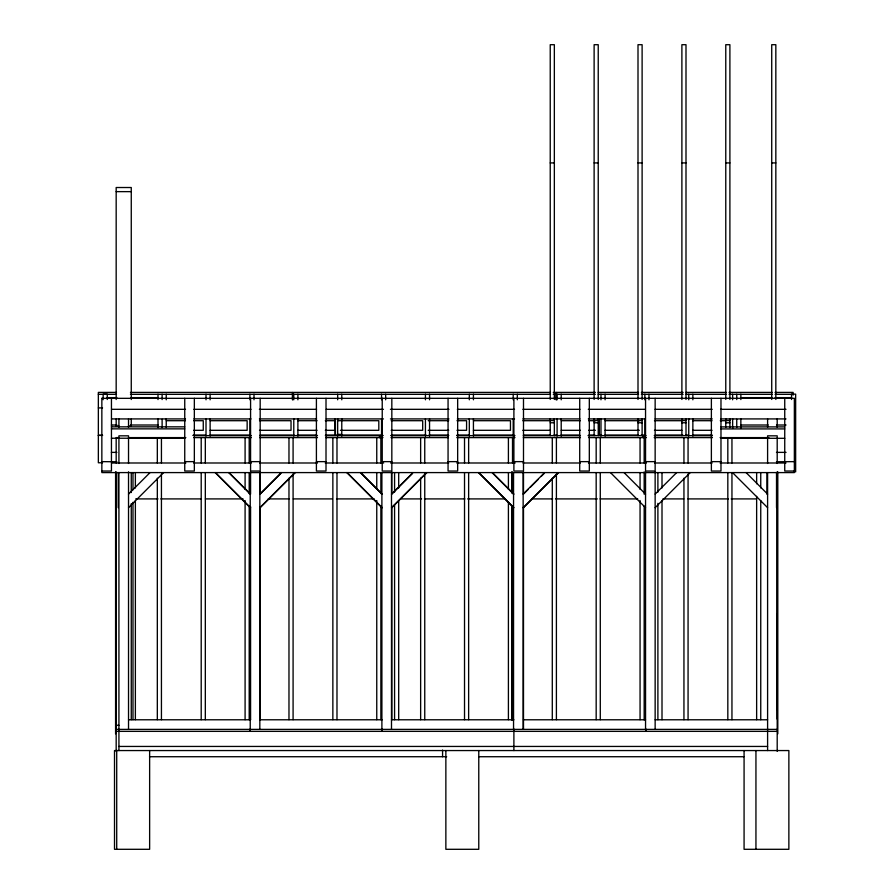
<?xml version="1.0" encoding="UTF-8"?>
<svg xmlns="http://www.w3.org/2000/svg" width="894" height="894" viewBox="0 0 894 894"><rect width="100%" height="100%" fill="white"/><g stroke="black" fill="none" stroke-linecap="round" stroke-linejoin="round"><path stroke-width="1.34" d="M128.524 494.103L150.036 472.591M128.524 507.68L163.613 472.591M259.83 494.103L281.342 472.591M280.716 473.563L260.176 494.103L260.176 471.831M259.83 507.68L294.919 472.591M260.176 507.68L295.266 472.591M391.494 494.103L413.006 472.591M412.369 473.563L391.829 494.103L391.829 471.831M391.494 507.68L426.583 472.591M391.829 507.68L426.919 472.591M523.146 494.103L544.658 472.591M528.376 489.208L523.493 494.103L523.493 471.831M530.332 487.252L538.154 479.43M541.093 476.502L544.021 473.563M523.146 507.68L558.236 472.591M523.493 507.68L558.582 472.591M655.146 494.103L676.657 472.591M655.146 507.68L690.235 472.591M550.235 162.92L554.347 162.92M594.119 162.92L598.231 162.92M638.003 162.92L642.115 162.92M681.887 162.92L686 162.92M725.772 162.92L729.895 162.92M771.723 162.92L775.836 162.92M116.175 191.64L131.262 191.64M116.499 392.399L98.351 392.399L98.351 462.768L102.542 462.768M130.457 392.399L292.405 392.399L292.405 399.752M550.492 392.399L292.751 392.399L292.751 399.752M553.274 392.399L556.057 392.399L556.057 399.752M595.393 392.399L556.403 392.399L556.403 399.752M598.175 392.399L638.562 392.399M641.344 392.399L683.128 392.399M685.91 392.399L726.286 392.399M729.079 392.399L772.248 392.399M775.031 392.399L793.134 392.399L793.134 395.114M98.351 394.332L116.499 394.332M130.457 394.332L292.405 394.332M292.751 394.332L550.492 394.332M553.274 394.332L556.057 394.332M556.403 394.332L595.393 394.332M598.175 394.332L638.562 394.332M641.344 394.332L683.128 394.332M685.91 394.332L726.286 394.332M729.079 394.332L772.248 394.332M775.031 394.332L793.134 394.332M107.269 397.629L116.868 397.629M130.58 397.629L158.003 397.629M740.858 397.629L772.36 397.629M775.098 397.629L791.536 397.629M101.849 398.333L794.353 398.311L794.353 472.591L101.849 472.591L101.849 398.311M98.351 407.943L102.542 407.876M111.605 409.318L185.494 409.318M193.864 409.318L251.013 409.318M259.383 409.318L316.543 409.318M326.299 409.318L383.459 409.318M390.432 409.318L448.989 409.318M457.348 409.318L514.508 409.318M522.867 409.318L579.949 409.318M588.297 409.318L645.379 409.318M655.123 409.318L712.205 409.318M720.564 409.318L785.994 409.318M111.605 418.917L185.494 418.917M193.864 418.917L251.013 418.917M259.383 418.917L316.543 418.917M326.299 418.917L383.459 418.917M390.432 418.917L448.989 418.917M457.348 418.917L514.508 418.917M522.867 418.917L579.949 418.917M588.297 418.917L645.379 418.917M655.123 418.917L712.205 418.917M720.564 418.917L785.994 418.917M550.235 420.56L554.347 420.56M594.119 420.56L598.231 420.56M638.003 420.56L642.115 420.56M681.887 420.56L686 420.56M725.772 420.56L729.895 420.56M166.239 420.705L185.438 420.705M193.663 420.705L203.262 420.705L203.262 430.305L193.663 430.305M210.124 420.705L247.146 420.705L247.146 430.305L210.124 430.305M259.495 420.705L291.031 420.705L291.031 430.305L259.495 430.305M297.892 420.705L317.091 420.705M325.315 420.705L334.915 420.705L334.915 430.305L325.315 430.305M337.664 420.705L378.81 420.705L378.81 430.305L340.402 430.305M391.147 420.705L422.694 420.705L422.694 430.305L391.147 430.305M428.181 420.705L448.743 420.705M456.979 420.705L466.579 420.705L466.579 430.305L456.979 430.305M473.429 420.705L510.463 420.705L510.463 430.305L473.429 430.305M522.8 420.705L550.235 420.705M561.208 420.705L580.407 420.705M588.632 420.705L595.493 420.705M605.093 420.705L639.378 420.705M654.464 420.705L681.887 420.705M692.861 420.705L712.06 420.705M720.285 420.705L725.772 420.705M550.235 422.773L554.347 422.773M594.119 422.773L598.231 422.773M638.003 422.773L642.115 422.773M681.887 422.773L686 422.773M725.772 422.773L729.895 422.773M111.381 425.008L116.868 425.008M130.58 425.008L158.003 425.008M740.858 425.008L768.248 425.008M776.473 425.008L786.061 425.008M118.924 426.047L116.175 426.047L116.175 419.062M128.524 426.047L131.262 426.047L131.262 419.062M111.448 426.84L184.745 426.84M720.977 426.896L784.742 426.896M111.448 428.863L184.745 428.863M720.977 428.919L784.742 428.919M297.892 430.305L317.091 430.305M428.181 430.305L448.743 430.305M522.8 430.305L550.235 430.305M561.208 430.305L580.407 430.305M588.632 430.305L595.493 430.305M605.093 430.305L639.378 430.305M654.464 430.305L681.887 430.305M692.861 430.305L712.06 430.305M337.664 434.395L341.776 434.395M98.351 435.322L102.531 435.322M193.037 435.322L205.575 435.322M209.755 435.322L250.13 435.322M259.875 435.322L294.696 435.322M297.478 435.322L316.968 435.322M325.327 435.322L335.071 435.322L335.071 418.895M338.2 435.322L335.418 435.322L335.418 418.895M340.994 435.322L382.788 435.322M391.147 435.322L425.98 435.322M428.762 435.322L448.263 435.322M456.622 435.322L469.16 435.322M473.339 435.322L513.748 435.322M523.504 435.322L549.966 435.322M554.146 435.322L556.94 435.322M561.119 435.322L579.223 435.322M588.978 435.322L594.555 435.322M601.863 435.322L599.069 435.322L599.069 418.895M604.657 435.322L638.16 435.322M640.953 435.322L645.144 435.322M654.922 435.322L682.837 435.322M685.631 435.322L688.425 435.322M692.615 435.322L712.16 435.322M98.351 435.389L102.542 435.389M193.283 435.389L205.843 435.389M210.034 435.389L250.521 435.389M260.299 435.389L292.405 435.389M296.931 435.389L316.431 435.389M326.187 435.389L338.725 435.389M341.508 435.389L381.917 435.389M391.661 435.389L426.494 435.389M429.276 435.389L448.788 435.389M457.147 435.389L469.685 435.389M473.865 435.389L514.262 435.389M524.018 435.389L550.492 435.389M553.274 435.389L556.057 435.389M560.583 435.389L580.083 435.389M588.431 435.389L595.393 435.389M598.175 435.389L600.969 435.389M605.137 435.389L638.562 435.389M641.344 435.389L645.524 435.389M655.268 435.389L683.128 435.389M685.91 435.389L688.693 435.389M692.872 435.389L712.362 435.389M194.199 435.646L251.315 435.646M259.673 435.646L317.493 435.646M325.852 435.646L382.978 435.646M390.98 435.646L448.453 435.646M456.812 435.646L514.978 435.646M523.336 435.646L580.452 435.646M588.118 435.646L645.915 435.646M654.229 435.646L712.44 435.646M118.924 437.613L116.175 437.613L116.175 462.991M128.647 437.613L185.84 437.613M193.774 437.613L251.315 437.613M259.673 437.613L317.471 437.613M325.829 437.613L382.956 437.613M390.98 437.613L448.43 437.613M456.789 437.613L514.978 437.613M523.336 437.613L580.452 437.613M588.811 437.613L646.261 437.613M654.229 437.613L712.44 437.613M720.106 437.613L768.862 437.613M111.448 438.239L184.745 438.239M720.977 438.306L784.742 438.306M111.381 452.375L116.868 452.375M776.473 452.375L786.061 452.375M101.849 461.639L116.868 461.762M184.745 461.639L194.344 461.639M250.577 461.639L260.176 461.639M316.409 461.639L326.008 461.639M382.23 461.639L391.829 461.639M448.062 461.639L457.661 461.639M513.894 461.639L523.493 461.639M579.714 461.639L589.314 461.639M645.546 461.639L655.146 461.639M711.378 461.639L720.977 461.639M776.473 461.762L794.353 461.639M111.616 462.991L185.84 462.991M193.707 462.991L251.315 462.991M259.629 462.991L317.471 462.991M325.26 462.991L383.671 462.991M390.633 462.991L448.699 462.991M456.789 462.991L515.134 462.991M522.99 462.991L580.362 462.991M588.476 462.991L646.362 462.991M654.62 462.991L712.093 462.991M720.106 462.991L785.971 462.991M101.849 471.026L111.448 471.026L111.448 398.311M794.353 471.026L784.742 471.026L784.742 398.311M135.698 498.908L158.014 498.908M160.808 498.908L201.251 498.908M205.43 498.908L243.09 498.908M268.189 498.908L289.108 498.908M293.299 498.908L332.344 498.908M336.524 498.908L374.184 498.908M400.68 498.908L421.599 498.908M424.393 498.908L464.835 498.908M467.618 498.908L505.278 498.908M531.774 498.908L552.693 498.908M555.487 498.908L597.326 498.908M600.109 498.908L637.768 498.908M662.867 498.908L683.787 498.908M687.967 498.908L728.42 498.908M731.203 498.908L756.313 498.908M777.199 499.668L777.199 719.1M128.524 719.782L250.577 719.782M259.83 719.782L382.23 719.782M391.494 719.782L513.894 719.782M523.493 719.782L645.546 719.782M655.146 719.782L767.6 719.782M116.175 725.269L118.924 725.269M116.175 729.381L777.199 729.381M116.175 731.359L777.199 731.359M118.924 746.445L767.6 746.445M149.522 756.726L446.687 756.726M478.715 756.726L743.853 756.726M746.088 472.591L767.6 494.103M732.51 472.591L767.6 507.68M624.034 472.591L645.546 494.103M610.457 472.591L645.546 507.68M492.382 472.591L513.894 494.103M492.035 472.591L513.547 494.103M478.804 472.591L513.894 507.68M478.458 472.591L513.547 507.68M360.718 472.591L382.23 494.103M360.383 472.591L381.894 494.103M347.14 472.591L382.23 507.68M346.805 472.591L381.894 507.68M229.065 472.591L250.577 494.103L250.577 471.831M228.719 472.591L250.231 494.103M215.488 472.591L250.577 507.68M215.141 472.591L250.231 507.68M795.649 471.965L795.649 394.142L791.536 394.142L791.536 399.506M777.802 471.92L777.802 733.84M777.199 418.917L777.199 427.276M777.199 463.472L777.199 435.825L767.6 435.825L767.6 463.472M777.199 471.831L777.199 751.385M777.02 614.167L777.02 709.501M776.517 472.591L776.517 507.68M775.836 399.462L775.836 44.7L771.723 44.7L771.723 399.462M767.6 418.917L767.6 427.276M767.6 472.591L767.6 750.558M766.918 472.591L766.918 494.181M760.749 472.613L760.749 487.968M760.749 500.528L760.749 719.692M756.637 472.613L756.637 483.777M756.637 496.338L756.637 719.692M755.944 750.558L755.944 849.3M744.076 750.558L744.076 849.3L788.866 849.3L788.866 750.558L114.51 750.558L114.51 849.3L149.633 849.3L149.633 750.558M740.858 394.209L740.858 399.573M740.858 418.761L740.858 428.449M736.745 394.209L736.745 399.573M736.745 419.297L736.745 427.477M732.633 394.209L732.633 399.797M732.633 418.761L732.633 428.449M731.951 437.613L731.951 462.991M731.951 472.613L731.951 719.692M729.895 399.462L729.895 44.7L725.772 44.7L725.772 399.462M729.895 418.604L729.895 427.567M727.828 437.613L727.828 462.991M727.828 472.613L727.828 719.692M725.772 418.604L725.772 427.41M720.977 398.311L720.977 471.026L711.378 471.026L711.378 398.311M692.861 394.209L692.861 399.797M692.861 418.761L692.861 436.104M688.749 394.209L688.749 399.797M688.749 418.761L688.749 436.104M688.067 437.613L688.067 462.991M688.067 474.01L688.067 719.692M686 399.462L686 44.7L681.887 44.7L681.887 399.462M686 418.604L686 435.646M683.944 437.613L683.944 462.991M683.944 478.201L683.944 719.692M681.887 418.604L681.887 435.646M662.007 472.613L662.007 487.968M662.007 500.528L662.007 719.692M657.895 472.613L657.895 492.158M657.895 503.322L657.895 719.692M655.146 398.311L655.146 471.026L645.546 471.026L645.546 398.311M655.146 471.831L655.146 729.381M648.977 394.209L648.977 399.797M646.228 729.381L646.228 731.359M645.893 729.381L645.893 731.359M645.546 471.831L645.546 729.381M644.865 394.209L644.865 399.797M644.865 418.761L644.865 436.104M644.172 437.613L644.172 462.991M644.172 471.92L644.172 494.214M644.172 506.116L644.172 719.916M643.144 435.646L643.144 437.613M642.115 399.462L642.115 44.7L638.003 44.7L638.003 399.462M642.115 418.604L642.115 435.646M640.059 437.613L640.059 462.991M640.059 472.613L640.059 489.364M640.059 500.528L640.059 719.692M638.003 418.604L638.003 435.646M605.093 394.209L605.093 399.797M605.093 418.761L605.093 436.104M600.98 394.209L600.98 399.797M600.98 418.761L600.98 436.104M600.287 437.613L600.287 462.991M600.287 472.613L600.287 719.692M598.734 418.895L598.734 435.322M598.231 399.462L598.231 44.7L594.119 44.7L594.119 399.462M598.231 418.604L598.231 435.646M596.175 437.613L596.175 462.991M596.175 472.613L596.175 719.692M594.119 418.604L594.119 435.646M589.314 398.311L589.314 471.026L579.714 471.026L579.714 398.311M561.208 394.209L561.208 399.797M561.208 418.761L561.208 436.104M557.096 394.209L557.096 399.797M557.096 418.761L557.096 436.104M556.403 437.613L556.403 462.991M556.403 474.01L556.403 719.692M554.347 399.462L554.347 44.7L550.235 44.7L550.235 399.462M554.347 418.604L554.347 435.646M552.291 437.613L552.291 462.991M552.291 478.201L552.291 719.692M550.235 418.604L550.235 435.646M523.493 398.311L523.493 471.026L513.894 471.026L513.894 398.311M523.493 506.63L523.493 729.381M523.146 472.591L523.146 729.381M517.324 394.209L517.324 399.797M514.229 729.381L514.229 731.359M513.894 729.381L513.894 750.558M513.547 472.591L513.547 729.381M513.201 394.209L513.201 399.797M513.201 418.761L513.201 436.104M512.519 437.613L512.519 462.991M512.519 472.613L512.519 493.555M512.519 506.116L512.519 719.692M512.173 471.92L512.173 492.817M512.173 506.753L512.173 719.916M511.837 471.92L511.837 492.817M511.837 506.753L511.837 719.916M508.407 437.613L508.407 462.991M508.407 472.613L508.407 489.364M508.407 501.925L508.407 719.692M478.771 750.558L478.771 849.3L445.86 849.3L445.86 750.558M473.429 394.209L473.429 399.797M473.429 418.761L473.429 436.104M469.316 394.209L469.316 399.797M469.316 418.761L469.316 436.104M468.635 437.613L468.635 462.991M468.635 472.613L468.635 719.692M464.522 437.613L464.522 462.991M464.522 472.613L464.522 719.692M457.661 398.311L457.661 471.026L448.062 471.026L448.062 398.311M442.575 750.055L442.575 756.726M429.545 394.209L429.545 399.797M429.545 418.761L429.545 436.104M425.432 394.209L425.432 399.797M425.432 418.761L425.432 436.104M424.751 437.613L424.751 462.991M424.751 474.01L424.751 719.692M420.638 437.613L420.638 462.991M420.638 478.201L420.638 719.692M398.69 472.613L398.69 487.968M398.69 500.528L398.69 719.692M394.578 472.613L394.578 492.158M394.578 504.719L394.578 719.692M391.829 398.311L391.829 471.026L382.23 471.026L382.23 398.311M391.829 506.63L391.829 719.636M391.494 472.591L391.494 729.381M385.66 394.209L385.66 399.797M382.23 729.381L382.23 731.359M381.894 472.591L381.894 731.359M381.548 394.209L381.548 399.797M381.548 418.761L381.548 436.104M380.866 437.613L380.866 462.991M380.866 472.613L380.866 493.555M380.866 506.116L380.866 719.692M379.838 435.646L379.838 437.613M379.492 435.646L379.492 437.613M376.754 437.613L376.754 462.991M376.754 472.613L376.754 489.364M376.754 500.528L376.754 719.692M341.776 394.209L341.776 399.797M341.776 418.761L341.776 436.104M337.664 394.209L337.664 399.797M337.664 418.761L337.664 436.104M336.982 437.613L336.982 462.991M336.982 472.613L336.982 719.692M332.859 437.613L332.859 462.991M332.859 472.613L332.859 719.692M326.008 398.311L326.008 471.026L316.409 471.026L316.409 398.311M297.892 394.209L297.892 399.797M297.892 418.761L297.892 436.104M293.78 394.209L293.78 399.797M293.78 418.761L293.78 436.104M293.087 437.613L293.087 462.991M293.087 474.01L293.087 719.692M288.974 437.613L288.974 462.991M288.974 478.201L288.974 719.692M260.176 398.311L260.176 471.026L250.577 471.026L250.577 398.311M260.176 506.63L260.176 719.636M259.83 472.591L259.83 729.381M254.008 394.209L254.008 399.797M250.577 506.63L250.577 719.636M250.231 472.591L250.231 731.359M249.895 394.209L249.895 399.797M249.895 418.761L249.895 436.104M249.895 729.381L249.895 731.359M249.202 437.613L249.202 462.991M249.202 472.613L249.202 493.555M249.202 506.116L249.202 719.692M245.09 437.613L245.09 462.991M245.09 472.613L245.09 489.364M245.09 500.528L245.09 719.692M210.124 394.209L210.124 399.797M210.124 418.761L210.124 436.104M206.011 394.209L206.011 399.797M206.011 418.761L206.011 436.104M205.318 437.613L205.318 462.991M205.318 472.613L205.318 719.692M201.206 437.613L201.206 462.991M201.206 472.613L201.206 719.692M194.344 398.311L194.344 471.026L184.745 471.026L184.745 398.311M166.239 394.209L166.239 399.797M166.239 418.761L166.239 427.511M162.116 394.209L162.116 399.573M162.116 419.297L162.116 427.477M161.434 437.613L161.434 462.991M161.434 474.01L161.434 719.692M158.003 394.209L158.003 399.573M158.003 418.761L158.003 427.511M157.322 437.613L157.322 462.991M157.322 478.201L157.322 719.692M135.374 472.613L135.374 487.968M135.374 500.528L135.374 719.692M132.982 473.038L132.982 489.756M132.982 502.294L132.982 719.636M131.262 399.529L131.262 187.517L116.175 187.517L116.175 399.529M131.262 472.613L131.262 492.538M131.262 503.691L131.262 719.692M128.524 418.917L128.524 427.276M128.524 463.472L128.524 435.825L118.924 435.825L118.924 463.472M128.524 471.831L128.524 729.381M118.924 418.917L118.924 427.276M118.924 472.591L118.924 750.558M118.231 472.591L118.231 507.68M116.712 750.558L116.712 849.3M116.175 471.92L116.175 751.385M115.583 471.92L115.583 733.84M107.269 399.506L107.269 394.142L103.145 394.142L103.145 399.719"/></g></svg>
